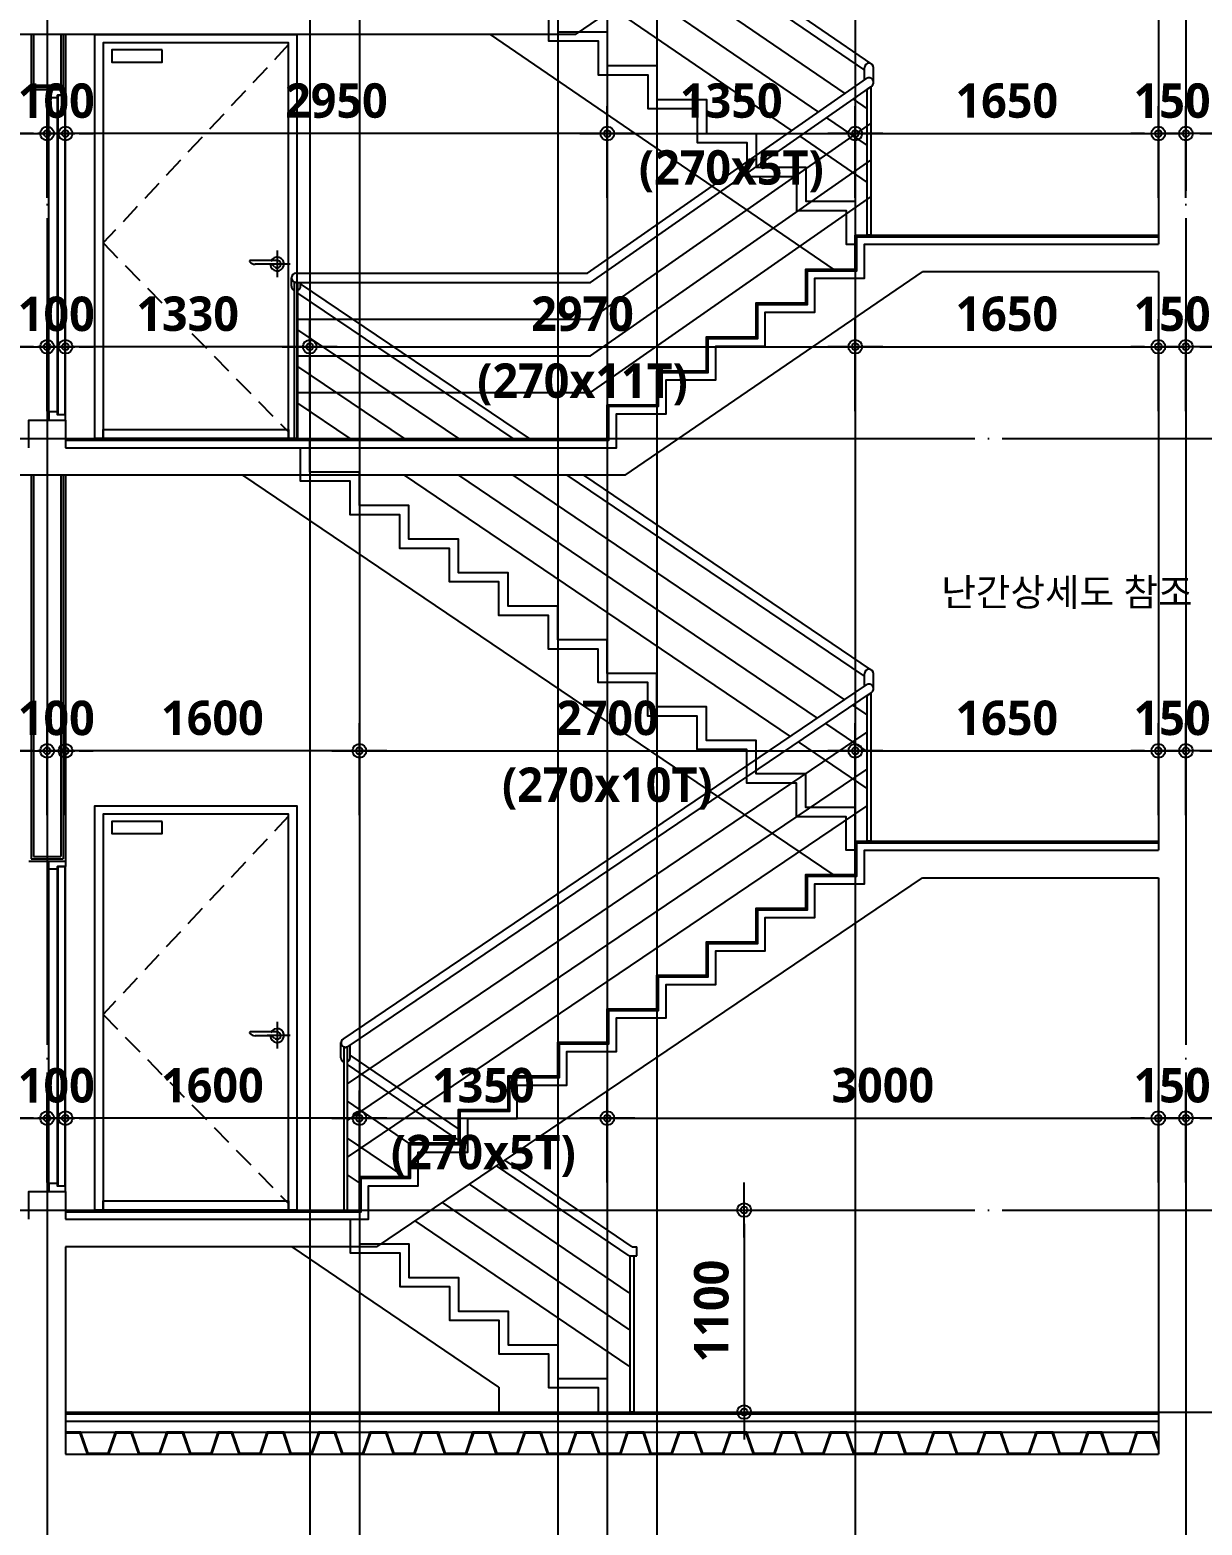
# Model space of a CAD drawing. Header units: millimetres. Extents: x 0 to 356400, y 0 to 68257.
# Drawn here: x 67881 to 74263, y 11985 to 20125 of the extents above; entities that cross this region are included whole.
import ezdxf

# ---------------------------------------------------------------- set-up
doc = ezdxf.new("R2010")
doc.units = ezdxf.units.MM
doc.header["$LTSCALE"] = 75
doc.linetypes.add('CEN', pattern=[62, 60, -1, 0, -1])
doc.linetypes.add('HID', pattern=[2.3, 1.5, -0.8])
doc.layers.get('Defpoints').update_dxf_attribs({"color": 161})
for name, color, linetype in [('A-ANNO-TEXT1', 7, 'Continuous'), ('A-CEN', 1, 'CEN'), ('A-DOOR', 4, 'Continuous'), ('A-FIN-TYP1', 6, 'Continuous'), ('A-PS-HID', 5, 'HID'), ('A-SECT-DOOR', 8, 'Continuous'), ('A-SECT-DRBD', 4, 'Continuous'), ('A-SECT-Hrail1', 8, 'Continuous'), ('A-SECT-Hrail2', 6, 'Continuous'), ('A-SECT-MATR1', 4, 'Continuous'), ('A-SECT-STAIRS', 4, 'Continuous'), ('A-ST-AXIS-DIM', 7, 'Continuous'), ('A-ST-CONC', 2, 'Continuous'), ('A-WALL-DRY1', 7, 'Continuous'), ('LEADER', 7, 'Continuous')]:
    doc.layers.add(name, color=color, linetype=linetype)
doc.layers.add('G(그리드2)', color=235, linetype='Continuous', plot=False)
doc.styles.add('SH_대대리576', font='')
doc.styles.add('SH_진천_나눔', font='NanumGothicBold.ttf')
doc.styles.get('SH_대대리576').set_extended_font_data('NanumGothic', bold=True)
doc.dimstyles.new('SHP 75 (in)', dxfattribs={"dimscale": 75, "dimtxt": 2.5, "dimasz": 1, "dimexe": 2, "dimexo": 2, "dimgap": 1, "dimtad": 1, "dimdec": 0, "dimzin": 0, "dimdsep": 46, "dimtxsty": 'SH_대대리576', "dimblk": 'DIMDOT', "dimblk1": 'NONE', "dimblk2": 'DIMDOT', "dimcen": 0.09, "dimclrd": 256, "dimclre": 256, "dimclrt": 3, "dimadec": 0, "dimazin": 1, "dimtfac": 1, "dimtdec": 0, "dimtix": 1, "dimtmove": 2, "dimatfit": 0, "dimldrblk": 'DIMDOT', "dimfxl": 1, "dimtfillclr": 3, "dimtolj": 1, "dimtzin": 0, "dimlwd": -1, "dimlwe": -1, "dimarcsym": 0})

# ---------------------------------------------------------------- blocks, each defined once
blk = doc.blocks.new('DIMDOT')
at = {"color": 0}
blk.add_line((-2, 0), (2, 0), dxfattribs=at)
for radius in [0.5, 0.25]:
    blk.add_circle((0, 0), radius, dxfattribs=at)
blk = doc.blocks.new('*D1218')
at = {"layer": 'A-ST-AXIS-DIM'}
for p, q in [((69675, 15850), (69675, 16350)), ((72375, 15850), (72375, 16350)), ((69750, 16200), (72300, 16200))]:
    blk.add_line(p, q, dxfattribs=at)
at = {"layer": 'Defpoints', "color": 0}
for p in [(72375, 16200), (69675, 15700), (72375, 15700)]:
    blk.add_point(p, dxfattribs=at)
at = {"layer": 'A-ST-AXIS-DIM', "linetype": 'ByBlock', "xscale": 75, "yscale": 75, "zscale": 75}
for p, rotation in [((69675, 16200), 179.9999999999999), ((72375, 16200), 359.9999999999999)]:
    blk.add_blockref('DIMDOT', p, dxfattribs=dict(at, rotation=rotation))
at = {"layer": 'A-ST-AXIS-DIM', "color": 3, "char_height": 187.5, "attachment_point": 5, "style": 'SH_대대리576'}
for s, insert in [('\\A1;2700', (71025, 16378.1)), ('\\A1;(270x10T)', (71025, 15994.8))]:
    blk.add_mtext(s, dxfattribs=dict(at, insert=insert))
blk = doc.blocks.new('_None')
blk = doc.blocks.new('*D1219')
at = {"layer": 'A-ST-AXIS-DIM'}
for p, q in [((72375, 15850), (72375, 16350)), ((74025, 15850), (74025, 16350)), ((72450, 16200), (73950, 16200))]:
    blk.add_line(p, q, dxfattribs=at)
at = {"layer": 'Defpoints', "color": 0}
for p in [(74025, 16200), (72375, 15700), (74025, 15700)]:
    blk.add_point(p, dxfattribs=at)
at = {"layer": 'A-ST-AXIS-DIM', "linetype": 'ByBlock', "xscale": 75, "yscale": 75, "zscale": 75}
for p, rotation in [((72375, 16200), 179.9999999999999), ((74025, 16200), 359.9999999999999)]:
    blk.add_blockref('DIMDOT', p, dxfattribs=dict(at, rotation=rotation))
at = {"layer": 'A-ST-AXIS-DIM', "color": 3, "insert": (73200, 16378.5), "char_height": 187.5, "attachment_point": 5, "style": 'SH_대대리576'}
blk.add_mtext('\\A1;1650', dxfattribs=at)
blk = doc.blocks.new('*D1220')
at = {"layer": 'A-ST-AXIS-DIM'}
for p, q in [((68075, 15850), (68075, 16350)), ((69675, 15850), (69675, 16350)), ((69600, 16200), (68150, 16200))]:
    blk.add_line(p, q, dxfattribs=at)
at = {"layer": 'Defpoints', "color": 0}
for p in [(68075, 16200), (68075, 15700), (69675, 15700)]:
    blk.add_point(p, dxfattribs=at)
at = {"layer": 'A-ST-AXIS-DIM', "linetype": 'ByBlock', "xscale": 75, "yscale": 75, "zscale": 75, "rotation": 180}
blk.add_blockref('DIMDOT', (68075, 16200), dxfattribs=at)
at = {"layer": 'A-ST-AXIS-DIM', "linetype": 'ByBlock', "xscale": 75, "yscale": 75, "zscale": 75}
blk.add_blockref('DIMDOT', (69675, 16200), dxfattribs=at)
at = {"layer": 'A-ST-AXIS-DIM', "color": 3, "insert": (68875, 16378.5), "char_height": 187.5, "attachment_point": 5, "style": 'SH_대대리576'}
blk.add_mtext('\\A1;1600', dxfattribs=at)
blk = doc.blocks.new('*D1221')
at = {"layer": 'A-ST-AXIS-DIM'}
for p, q in [((67975, 15850), (67975, 16350)), ((68075, 15850), (68075, 16350)), ((67900, 16200), (67825, 16200)), ((67975, 16200), (68075, 16200)), ((68150, 16200), (68225, 16200))]:
    blk.add_line(p, q, dxfattribs=at)
at = {"layer": 'Defpoints', "color": 0}
for p in [(68075, 16200), (67975, 15700), (68075, 15700)]:
    blk.add_point(p, dxfattribs=at)
at = {"layer": 'A-ST-AXIS-DIM', "linetype": 'ByBlock', "xscale": 75, "yscale": 75, "zscale": 75}
blk.add_blockref('DIMDOT', (67975, 16200), dxfattribs=at)
at = {"layer": 'A-ST-AXIS-DIM', "linetype": 'ByBlock', "xscale": 75, "yscale": 75, "zscale": 75, "rotation": 180}
blk.add_blockref('DIMDOT', (68075, 16200), dxfattribs=at)
at = {"layer": 'A-ST-AXIS-DIM', "color": 3, "insert": (68025, 16377.8), "char_height": 187.5, "attachment_point": 5, "style": 'SH_대대리576'}
blk.add_mtext('\\A1;100', dxfattribs=at)
blk = doc.blocks.new('*D1222')
at = {"layer": 'A-ST-AXIS-DIM'}
for p, q in [((74025, 15850), (74025, 16350)), ((74175, 15850), (74175, 16350)), ((73950, 16200), (73875, 16200)), ((74175, 16200), (74025, 16200)), ((74250, 16200), (74325, 16200))]:
    blk.add_line(p, q, dxfattribs=at)
at = {"layer": 'Defpoints', "color": 0}
for p in [(74025, 16200), (74025, 15700), (74175, 15700)]:
    blk.add_point(p, dxfattribs=at)
at = {"layer": 'A-ST-AXIS-DIM', "linetype": 'ByBlock', "xscale": 75, "yscale": 75, "zscale": 75}
blk.add_blockref('DIMDOT', (74025, 16200), dxfattribs=at)
at = {"layer": 'A-ST-AXIS-DIM', "linetype": 'ByBlock', "xscale": 75, "yscale": 75, "zscale": 75, "rotation": 180}
blk.add_blockref('DIMDOT', (74175, 16200), dxfattribs=at)
at = {"layer": 'A-ST-AXIS-DIM', "color": 3, "insert": (74100, 16378.1), "char_height": 187.5, "attachment_point": 5, "style": 'SH_대대리576'}
blk.add_mtext('\\A1;150', dxfattribs=at)
blk = doc.blocks.new('*D1223')
at = {"layer": 'A-ST-AXIS-DIM'}
for p, q in [((69405, 18050), (69405, 18550)), ((72375, 18050), (72375, 18550)), ((69480, 18400), (72300, 18400))]:
    blk.add_line(p, q, dxfattribs=at)
at = {"layer": 'Defpoints', "color": 0}
for p in [(72375, 18400), (69405, 17900), (72375, 17900)]:
    blk.add_point(p, dxfattribs=at)
at = {"layer": 'A-ST-AXIS-DIM', "linetype": 'ByBlock', "xscale": 75, "yscale": 75, "zscale": 75}
for p, rotation in [((69405, 18400), 179.9999999999999), ((72375, 18400), 359.9999999999999)]:
    blk.add_blockref('DIMDOT', p, dxfattribs=dict(at, rotation=rotation))
at = {"layer": 'A-ST-AXIS-DIM', "color": 3, "char_height": 187.5, "attachment_point": 5, "style": 'SH_대대리576'}
for s, insert in [('\\A1;2970', (70890, 18578.5)), ('\\A1;(270x11T)', (70890, 18194.8))]:
    blk.add_mtext(s, dxfattribs=dict(at, insert=insert))
blk = doc.blocks.new('*D1224')
at = {"layer": 'A-ST-AXIS-DIM'}
for p, q in [((72375, 18050), (72375, 18550)), ((74025, 18050), (74025, 18550)), ((72450, 18400), (73950, 18400))]:
    blk.add_line(p, q, dxfattribs=at)
at = {"layer": 'Defpoints', "color": 0}
for p in [(74025, 18400), (72375, 17900), (74025, 17900)]:
    blk.add_point(p, dxfattribs=at)
at = {"layer": 'A-ST-AXIS-DIM', "linetype": 'ByBlock', "xscale": 75, "yscale": 75, "zscale": 75, "rotation": 180}
blk.add_blockref('DIMDOT', (72375, 18400), dxfattribs=at)
at = {"layer": 'A-ST-AXIS-DIM', "linetype": 'ByBlock', "xscale": 75, "yscale": 75, "zscale": 75}
blk.add_blockref('DIMDOT', (74025, 18400), dxfattribs=at)
at = {"layer": 'A-ST-AXIS-DIM', "color": 3, "insert": (73200, 18578.5), "char_height": 187.5, "attachment_point": 5, "style": 'SH_대대리576'}
blk.add_mtext('\\A1;1650', dxfattribs=at)
blk = doc.blocks.new('*D1225')
at = {"layer": 'A-ST-AXIS-DIM'}
for p, q in [((68075, 18050), (68075, 18550)), ((69405, 18050), (69405, 18550)), ((69330, 18400), (68150, 18400))]:
    blk.add_line(p, q, dxfattribs=at)
at = {"layer": 'Defpoints', "color": 0}
for p in [(68075, 18400), (68075, 17900), (69405, 17900)]:
    blk.add_point(p, dxfattribs=at)
at = {"layer": 'A-ST-AXIS-DIM', "linetype": 'ByBlock', "xscale": 75, "yscale": 75, "zscale": 75, "rotation": 180}
blk.add_blockref('DIMDOT', (68075, 18400), dxfattribs=at)
at = {"layer": 'A-ST-AXIS-DIM', "linetype": 'ByBlock', "xscale": 75, "yscale": 75, "zscale": 75}
blk.add_blockref('DIMDOT', (69405, 18400), dxfattribs=at)
at = {"layer": 'A-ST-AXIS-DIM', "color": 3, "insert": (68740, 18578.5), "char_height": 187.5, "attachment_point": 5, "style": 'SH_대대리576'}
blk.add_mtext('\\A1;1330', dxfattribs=at)
blk = doc.blocks.new('*D1226')
at = {"layer": 'A-ST-AXIS-DIM'}
for p, q in [((67975, 18050), (67975, 18550)), ((68075, 18050), (68075, 18550)), ((67900, 18400), (67825, 18400)), ((67975, 18400), (68075, 18400)), ((68150, 18400), (68225, 18400))]:
    blk.add_line(p, q, dxfattribs=at)
at = {"layer": 'Defpoints', "color": 0}
for p in [(68075, 18400), (67975, 17900), (68075, 17900)]:
    blk.add_point(p, dxfattribs=at)
at = {"layer": 'A-ST-AXIS-DIM', "linetype": 'ByBlock', "xscale": 75, "yscale": 75, "zscale": 75}
blk.add_blockref('DIMDOT', (67975, 18400), dxfattribs=at)
at = {"layer": 'A-ST-AXIS-DIM', "linetype": 'ByBlock', "xscale": 75, "yscale": 75, "zscale": 75, "rotation": 180}
blk.add_blockref('DIMDOT', (68075, 18400), dxfattribs=at)
at = {"layer": 'A-ST-AXIS-DIM', "color": 3, "insert": (68025, 18577.8), "char_height": 187.5, "attachment_point": 5, "style": 'SH_대대리576'}
blk.add_mtext('\\A1;100', dxfattribs=at)
blk = doc.blocks.new('*D1227')
at = {"layer": 'A-ST-AXIS-DIM'}
for p, q in [((74025, 18050), (74025, 18550)), ((74175, 18050), (74175, 18550)), ((73950, 18400), (73875, 18400)), ((74175, 18400), (74025, 18400)), ((74250, 18400), (74325, 18400))]:
    blk.add_line(p, q, dxfattribs=at)
at = {"layer": 'Defpoints', "color": 0}
for p in [(74025, 18400), (74025, 17900), (74175, 17900)]:
    blk.add_point(p, dxfattribs=at)
at = {"layer": 'A-ST-AXIS-DIM', "linetype": 'ByBlock', "xscale": 75, "yscale": 75, "zscale": 75}
blk.add_blockref('DIMDOT', (74025, 18400), dxfattribs=at)
at = {"layer": 'A-ST-AXIS-DIM', "linetype": 'ByBlock', "xscale": 75, "yscale": 75, "zscale": 75, "rotation": 180}
blk.add_blockref('DIMDOT', (74175, 18400), dxfattribs=at)
at = {"layer": 'A-ST-AXIS-DIM', "color": 3, "insert": (74100, 18578.1), "char_height": 187.5, "attachment_point": 5, "style": 'SH_대대리576'}
blk.add_mtext('\\A1;150', dxfattribs=at)
blk = doc.blocks.new('*D1258')
at = {"layer": 'A-ST-AXIS-DIM'}
for p, q in [((69675, 13850), (69675, 14350)), ((71025, 13850), (71025, 14350)), ((69750, 14200), (70950, 14200))]:
    blk.add_line(p, q, dxfattribs=at)
at = {"layer": 'Defpoints', "color": 0}
for p in [(71025, 14200), (69675, 13700), (71025, 13700)]:
    blk.add_point(p, dxfattribs=at)
at = {"layer": 'A-ST-AXIS-DIM', "linetype": 'ByBlock', "xscale": 75, "yscale": 75, "zscale": 75}
for p, rotation in [((69675, 14200), 179.9999999999999), ((71025, 14200), 359.9999999999999)]:
    blk.add_blockref('DIMDOT', p, dxfattribs=dict(at, rotation=rotation))
at = {"layer": 'A-ST-AXIS-DIM', "color": 3, "char_height": 187.5, "attachment_point": 5, "style": 'SH_대대리576'}
for s, insert in [('\\A1;1350', (70350, 14378.5)), ('\\A1;(270x5T)', (70350, 13994.8))]:
    blk.add_mtext(s, dxfattribs=dict(at, insert=insert))
blk = doc.blocks.new('*D1259')
at = {"layer": 'A-ST-AXIS-DIM'}
for p, q in [((71025, 13850), (71025, 14350)), ((74025, 13850), (74025, 14350)), ((71100, 14200), (73950, 14200))]:
    blk.add_line(p, q, dxfattribs=at)
at = {"layer": 'Defpoints', "color": 0}
for p in [(74025, 14200), (71025, 13700), (74025, 13700)]:
    blk.add_point(p, dxfattribs=at)
at = {"layer": 'A-ST-AXIS-DIM', "linetype": 'ByBlock', "xscale": 75, "yscale": 75, "zscale": 75}
for p, rotation in [((71025, 14200), 179.9999999999999), ((74025, 14200), 359.9999999999999)]:
    blk.add_blockref('DIMDOT', p, dxfattribs=dict(at, rotation=rotation))
at = {"layer": 'A-ST-AXIS-DIM', "color": 3, "insert": (72525, 14378.5), "char_height": 187.5, "attachment_point": 5, "style": 'SH_대대리576'}
blk.add_mtext('\\A1;3000', dxfattribs=at)
blk = doc.blocks.new('*D1260')
at = {"layer": 'A-ST-AXIS-DIM'}
for p, q in [((68075, 13850), (68075, 14350)), ((69675, 13850), (69675, 14350)), ((69600, 14200), (68150, 14200))]:
    blk.add_line(p, q, dxfattribs=at)
at = {"layer": 'Defpoints', "color": 0}
for p in [(68075, 14200), (68075, 13700), (69675, 13700)]:
    blk.add_point(p, dxfattribs=at)
at = {"layer": 'A-ST-AXIS-DIM', "linetype": 'ByBlock', "xscale": 75, "yscale": 75, "zscale": 75, "rotation": 180}
blk.add_blockref('DIMDOT', (68075, 14200), dxfattribs=at)
at = {"layer": 'A-ST-AXIS-DIM', "linetype": 'ByBlock', "xscale": 75, "yscale": 75, "zscale": 75}
blk.add_blockref('DIMDOT', (69675, 14200), dxfattribs=at)
at = {"layer": 'A-ST-AXIS-DIM', "color": 3, "insert": (68875, 14378.5), "char_height": 187.5, "attachment_point": 5, "style": 'SH_대대리576'}
blk.add_mtext('\\A1;1600', dxfattribs=at)
blk = doc.blocks.new('*D1261')
at = {"layer": 'A-ST-AXIS-DIM'}
for p, q in [((67975, 13850), (67975, 14350)), ((68075, 13850), (68075, 14350)), ((67900, 14200), (67825, 14200)), ((67975, 14200), (68075, 14200)), ((68150, 14200), (68225, 14200))]:
    blk.add_line(p, q, dxfattribs=at)
at = {"layer": 'Defpoints', "color": 0}
for p in [(68075, 14200), (67975, 13700), (68075, 13700)]:
    blk.add_point(p, dxfattribs=at)
at = {"layer": 'A-ST-AXIS-DIM', "linetype": 'ByBlock', "xscale": 75, "yscale": 75, "zscale": 75}
blk.add_blockref('DIMDOT', (67975, 14200), dxfattribs=at)
at = {"layer": 'A-ST-AXIS-DIM', "linetype": 'ByBlock', "xscale": 75, "yscale": 75, "zscale": 75, "rotation": 180}
blk.add_blockref('DIMDOT', (68075, 14200), dxfattribs=at)
at = {"layer": 'A-ST-AXIS-DIM', "color": 3, "insert": (68025, 14377.8), "char_height": 187.5, "attachment_point": 5, "style": 'SH_대대리576'}
blk.add_mtext('\\A1;100', dxfattribs=at)
blk = doc.blocks.new('*D1262')
at = {"layer": 'A-ST-AXIS-DIM'}
for p, q in [((74025, 13850), (74025, 14350)), ((74175, 13850), (74175, 14350)), ((73950, 14200), (73875, 14200)), ((74175, 14200), (74025, 14200)), ((74250, 14200), (74325, 14200))]:
    blk.add_line(p, q, dxfattribs=at)
at = {"layer": 'Defpoints', "color": 0}
for p in [(74025, 14200), (74025, 13700), (74175, 13700)]:
    blk.add_point(p, dxfattribs=at)
at = {"layer": 'A-ST-AXIS-DIM', "linetype": 'ByBlock', "xscale": 75, "yscale": 75, "zscale": 75}
blk.add_blockref('DIMDOT', (74025, 14200), dxfattribs=at)
at = {"layer": 'A-ST-AXIS-DIM', "linetype": 'ByBlock', "xscale": 75, "yscale": 75, "zscale": 75, "rotation": 180}
blk.add_blockref('DIMDOT', (74175, 14200), dxfattribs=at)
at = {"layer": 'A-ST-AXIS-DIM', "color": 3, "insert": (74100, 14378.1), "char_height": 187.5, "attachment_point": 5, "style": 'SH_대대리576'}
blk.add_mtext('\\A1;150', dxfattribs=at)
blk = doc.blocks.new('*D1267')
at = {"layer": 'A-ST-AXIS-DIM'}
for p, q in [((71025, 19210.7), (71025, 19710.7)), ((72375, 19210.7), (72375, 19710.7)), ((71100, 19560.7), (72300, 19560.7))]:
    blk.add_line(p, q, dxfattribs=at)
at = {"layer": 'Defpoints', "color": 0}
for p in [(72375, 19560.7), (71025, 19060.7), (72375, 19060.7)]:
    blk.add_point(p, dxfattribs=at)
at = {"layer": 'A-ST-AXIS-DIM', "linetype": 'ByBlock', "xscale": 75, "yscale": 75, "zscale": 75, "rotation": 180}
blk.add_blockref('DIMDOT', (71025, 19560.7), dxfattribs=at)
at = {"layer": 'A-ST-AXIS-DIM', "linetype": 'ByBlock', "xscale": 75, "yscale": 75, "zscale": 75}
blk.add_blockref('DIMDOT', (72375, 19560.7), dxfattribs=at)
at = {"layer": 'A-ST-AXIS-DIM', "color": 3, "char_height": 187.5, "attachment_point": 5, "style": 'SH_대대리576'}
for s, insert in [('\\A1;1350', (71700, 19739.1)), ('\\A1;(270x5T)', (71700, 19355.4))]:
    blk.add_mtext(s, dxfattribs=dict(at, insert=insert))
blk = doc.blocks.new('*D1268')
at = {"layer": 'A-ST-AXIS-DIM'}
for p, q in [((72375, 19210.7), (72375, 19710.7)), ((74025, 19210.7), (74025, 19710.7)), ((72450, 19560.7), (73950, 19560.7))]:
    blk.add_line(p, q, dxfattribs=at)
at = {"layer": 'Defpoints', "color": 0}
for p in [(74025, 19560.7), (72375, 19060.7), (74025, 19060.7)]:
    blk.add_point(p, dxfattribs=at)
at = {"layer": 'A-ST-AXIS-DIM', "linetype": 'ByBlock', "xscale": 75, "yscale": 75, "zscale": 75, "rotation": 180}
blk.add_blockref('DIMDOT', (72375, 19560.7), dxfattribs=at)
at = {"layer": 'A-ST-AXIS-DIM', "linetype": 'ByBlock', "xscale": 75, "yscale": 75, "zscale": 75}
blk.add_blockref('DIMDOT', (74025, 19560.7), dxfattribs=at)
at = {"layer": 'A-ST-AXIS-DIM', "color": 3, "insert": (73200, 19739.1), "char_height": 187.5, "attachment_point": 5, "style": 'SH_대대리576'}
blk.add_mtext('\\A1;1650', dxfattribs=at)
blk = doc.blocks.new('*D1269')
at = {"layer": 'A-ST-AXIS-DIM'}
for p, q in [((68075, 19210.7), (68075, 19710.7)), ((71025, 19210.7), (71025, 19710.7)), ((70950, 19560.7), (68150, 19560.7))]:
    blk.add_line(p, q, dxfattribs=at)
at = {"layer": 'Defpoints', "color": 0}
for p in [(68075, 19560.7), (68075, 19060.7), (71025, 19060.7)]:
    blk.add_point(p, dxfattribs=at)
at = {"layer": 'A-ST-AXIS-DIM', "linetype": 'ByBlock', "xscale": 75, "yscale": 75, "zscale": 75, "rotation": 180}
blk.add_blockref('DIMDOT', (68075, 19560.7), dxfattribs=at)
at = {"layer": 'A-ST-AXIS-DIM', "linetype": 'ByBlock', "xscale": 75, "yscale": 75, "zscale": 75}
blk.add_blockref('DIMDOT', (71025, 19560.7), dxfattribs=at)
at = {"layer": 'A-ST-AXIS-DIM', "color": 3, "insert": (69550, 19739.1), "char_height": 187.5, "attachment_point": 5, "style": 'SH_대대리576'}
blk.add_mtext('\\A1;2950', dxfattribs=at)
blk = doc.blocks.new('*D1270')
at = {"layer": 'A-ST-AXIS-DIM'}
for p, q in [((67975, 19210.7), (67975, 19710.7)), ((68075, 19210.7), (68075, 19710.7)), ((67900, 19560.7), (67825, 19560.7)), ((67975, 19560.7), (68075, 19560.7)), ((68150, 19560.7), (68225, 19560.7))]:
    blk.add_line(p, q, dxfattribs=at)
at = {"layer": 'Defpoints', "color": 0}
for p in [(68075, 19560.7), (67975, 19060.7), (68075, 19060.7)]:
    blk.add_point(p, dxfattribs=at)
at = {"layer": 'A-ST-AXIS-DIM', "linetype": 'ByBlock', "xscale": 75, "yscale": 75, "zscale": 75}
blk.add_blockref('DIMDOT', (67975, 19560.7), dxfattribs=at)
at = {"layer": 'A-ST-AXIS-DIM', "linetype": 'ByBlock', "xscale": 75, "yscale": 75, "zscale": 75, "rotation": 180}
blk.add_blockref('DIMDOT', (68075, 19560.7), dxfattribs=at)
at = {"layer": 'A-ST-AXIS-DIM', "color": 3, "insert": (68025, 19738.5), "char_height": 187.5, "attachment_point": 5, "style": 'SH_대대리576'}
blk.add_mtext('\\A1;100', dxfattribs=at)
blk = doc.blocks.new('*D1271')
at = {"layer": 'A-ST-AXIS-DIM'}
for p, q in [((74025, 19210.7), (74025, 19710.7)), ((74175, 19210.7), (74175, 19710.7)), ((73950, 19560.7), (73875, 19560.7)), ((74175, 19560.7), (74025, 19560.7)), ((74250, 19560.7), (74325, 19560.7))]:
    blk.add_line(p, q, dxfattribs=at)
at = {"layer": 'Defpoints', "color": 0}
for p in [(74025, 19560.7), (74025, 19060.7), (74175, 19060.7)]:
    blk.add_point(p, dxfattribs=at)
at = {"layer": 'A-ST-AXIS-DIM', "linetype": 'ByBlock', "xscale": 75, "yscale": 75, "zscale": 75}
blk.add_blockref('DIMDOT', (74025, 19560.7), dxfattribs=at)
at = {"layer": 'A-ST-AXIS-DIM', "linetype": 'ByBlock', "xscale": 75, "yscale": 75, "zscale": 75, "rotation": 180}
blk.add_blockref('DIMDOT', (74175, 19560.7), dxfattribs=at)
at = {"layer": 'A-ST-AXIS-DIM', "color": 3, "insert": (74100, 19738.7), "char_height": 187.5, "attachment_point": 5, "style": 'SH_대대리576'}
blk.add_mtext('\\A1;150', dxfattribs=at)
blk = doc.blocks.new('*D3926')
at = {"layer": 'A-ST-AXIS-DIM'}
for p, q in [((71320, 13700), (71920, 13700)), ((71770, 13625), (71770, 12675)), ((71320, 12600), (71920, 12600))]:
    blk.add_line(p, q, dxfattribs=at)
at = {"layer": 'Defpoints', "color": 0}
for p in [(71170, 13700), (71170, 12600), (71770, 12600)]:
    blk.add_point(p, dxfattribs=at)
at = {"layer": 'A-ST-AXIS-DIM', "linetype": 'ByBlock', "xscale": 75, "yscale": 75, "zscale": 75}
for p, rotation in [((71770, 13700), 90), ((71770, 12600), 270)]:
    blk.add_blockref('DIMDOT', p, dxfattribs=dict(at, rotation=rotation))
at = {"layer": 'A-ST-AXIS-DIM', "color": 3, "insert": (71592.2, 13150), "char_height": 187.5, "attachment_point": 5, "rotation": 90, "style": 'SH_대대리576'}
blk.add_mtext('\\A1;1100', dxfattribs=at)

msp = doc.modelspace()

# ---------------------------------------------------------------- linework, layer by layer
at = {"layer": 'A-CEN'}
for p, q in [((67975, 56300), (67975, 9200)), ((74175, 56300), (74175, 9200)), ((69227.3, 18924.4), (69227.3, 18779.7)), ((69297.4, 18850), (69172.6, 18850)), ((59225, 17900), (77125, 17900)), ((69227.3, 14724.4), (69227.3, 14579.7)), ((69297.4, 14650), (69172.6, 14650)), ((59225, 13700), (77125, 13700)), ((68075, 12600), (77125, 12600))]:
    msp.add_line(p, q, dxfattribs=at)
at = {"layer": 'A-DOOR'}
for p, q in [((67985, 19755), (67985, 19800)), ((67985, 18000), (67985, 19755)), ((68032, 18045), (68032, 19770)), ((68072.5, 18030), (68072.5, 19770)), ((68075, 18000), (68075, 19770)), ((67985, 18045), (67985, 18000)), ((67985, 15555), (67985, 15600)), ((67985, 13800), (67985, 15555)), ((68032, 13845), (68032, 15570)), ((68072.5, 13830), (68072.5, 15570)), ((68075, 13800), (68075, 15570)), ((67985, 13845), (67985, 13800))]:
    msp.add_line(p, q, dxfattribs=at)
for points in [[(67985, 19800), (68075, 19800), (68075, 19770), (68032, 19770), (68032, 19755), (67985, 19755)], [(68034.5, 18030), (68034.5, 19770), (68072.5, 19770)], [(68034.5, 18030), (68034.5, 19770), (68072.5, 19770)], [(67985, 18000), (68075, 18000), (68075, 18030), (68032, 18030), (68032, 18045), (67985, 18045)], [(67985, 15600), (68075, 15600), (68075, 15570), (68032, 15570), (68032, 15555), (67985, 15555)], [(68034.5, 13830), (68034.5, 15570), (68072.5, 15570)], [(68034.5, 13830), (68034.5, 15570), (68072.5, 15570)], [(67985, 13800), (68075, 13800), (68075, 13830), (68032, 13830), (68032, 13845), (67985, 13845)]]:
    msp.add_lwpolyline(points, dxfattribs=at)
at = {"layer": 'A-FIN-TYP1'}
for p, q in [((68075, 12600), (74025, 12600)), ((68075, 12591), (74025, 12591))]:
    msp.add_line(p, q, dxfattribs=at)
for points in [[(68075, 17900), (71025, 17900), (71025, 18084.6), (71295, 18084.6), (71295, 18269.2), (71565, 18269.2), (71565, 18453.8), (71835, 18453.8), (71835, 18638.5), (72105, 18638.5), (72105, 18823.1), (72375, 18823.1), (72375, 19007.7), (74025, 19007.7)], [(68075, 17891), (71034, 17891), (71034, 18075.6), (71304, 18075.6), (71304, 18260.2), (71574, 18260.2), (71574, 18444.8), (71844, 18444.8), (71844, 18629.5), (72114, 18629.5), (72114, 18814.1), (72384, 18814.1), (72384, 18998.7), (74025, 18998.7)], [(68075, 13700), (69675, 13700), (69675, 13882.6), (69945, 13882.6), (69945, 14065.2), (70215, 14065.2), (70215, 14247.8), (70485, 14247.8), (70485, 14430.4), (70755, 14430.4), (70755, 14613), (71025, 14613), (71025, 14795.7), (71295, 14795.7), (71295, 14978.3), (71565, 14978.3), (71565, 15160.9), (71835, 15160.9), (71835, 15343.5), (72105, 15343.5), (72105, 15526.1), (72375, 15526.1), (72375, 15708.7), (74025, 15708.7)], [(68075, 13691), (69684, 13691), (69684, 13873.6), (69954, 13873.6), (69954, 14056.2), (70224, 14056.2), (70224, 14238.8), (70494, 14238.8), (70494, 14421.4), (70764, 14421.4), (70764, 14604), (71034, 14604), (71034, 14786.7), (71304, 14786.7), (71304, 14969.3), (71574, 14969.3), (71574, 15151.9), (71844, 15151.9), (71844, 15334.5), (72114, 15334.5), (72114, 15517.1), (72384, 15517.1), (72384, 15699.7), (74025, 15699.7)]]:
    msp.add_lwpolyline(points, dxfattribs=at)
at = {"layer": 'A-PS-HID'}
for points in [[(69290, 20045), (68280, 18965), (69285, 17940)], [(69290, 15845), (68280, 14765), (69285, 13740)]]:
    msp.add_lwpolyline(points, dxfattribs=at)
at = {"layer": 'A-SECT-DOOR'}
for p, q in [((69227.4, 18869.4), (69080.1, 18869.4)), ((69192.4, 18849.2), (69108.4, 18849.2)), ((69227.4, 14669.4), (69080.1, 14669.4)), ((69192.4, 14649.2), (69108.4, 14649.2))]:
    msp.add_line(p, q, dxfattribs=at)
for points in [[(69290, 18965), (69290, 20055), (68280, 20055), (68280, 20045), (68280, 18850), (68280, 17950), (68280, 17900), (68235, 17900), (68235, 20100), (69335, 20100), (69335, 17900), (69290, 17900), (69290, 17950)], [(68601, 20015.8), (68327.8, 20015.8), (68327.8, 19949.2), (68601, 19949.2)], [(69290, 17950), (69290, 17900), (68280, 17900), (68280, 17950), (68294.8, 17950)], [(69290, 14765), (69290, 15855), (68280, 15855), (68280, 15845), (68280, 14650), (68280, 13750), (68280, 13700), (68235, 13700), (68235, 15900), (69335, 15900), (69335, 13700), (69290, 13700), (69290, 13750)], [(68601, 15815.8), (68327.8, 15815.8), (68327.8, 15749.2), (68601, 15749.2)], [(69290, 13750), (69290, 13700), (68280, 13700), (68280, 13750), (68294.8, 13750)]]:
    msp.add_lwpolyline(points, close=True, dxfattribs=at)
for centre, radius, start, end in [((69227.3, 18850), 37.3, 180.93849, 157.06649), ((69083.1, 18865.7), 6.09, 166.72305, 200.41376), ((69080.1, 18866.4), 3, 90, 166.72305), ((69106.8, 18886.3), 37.2, 217.80104, 272.41992), ((69175, 18800.8), 51.4, 42.68771, 70.13262), ((69227.4, 18849.4), 20, 223.20776, 90), ((69083.1, 14665.7), 6.09, 166.72305, 200.41376), ((69080.1, 14666.4), 3, 90, 166.72305), ((69106.8, 14686.3), 37.2, 217.80104, 272.41992), ((69227.3, 14650), 37.3, 180.93849, 157.06649), ((69227.4, 14649.4), 20, 223.20776, 90), ((69175, 14600.8), 51.4, 42.68771, 70.13262)]:
    msp.add_arc(centre, radius, start, end, dxfattribs=at)
at = {"layer": 'A-SECT-DRBD'}
for points in [[(74025, 12412.6), (73998.3, 12490), (73905, 12490), (73865.5, 12375.3), (73757.8, 12375.3), (73718.3, 12490), (73638.3, 12490), (73598.8, 12375.3), (73491.2, 12375.3), (73451.7, 12490), (73358.3, 12490), (73318.8, 12375.3), (73211, 12375.3), (73171.7, 12490), (73078.3, 12490), (73038.8, 12375.3), (72931.1, 12375.3), (72891.7, 12490), (72798.3, 12490), (72758.8, 12375.3), (72651.2, 12375.3), (72611.7, 12490), (72518.3, 12490), (72478.8, 12375.3), (72371.2, 12375.3), (72331.7, 12490), (72238.3, 12490), (72198.8, 12375.3), (72091.2, 12375.3), (72051.7, 12490), (71971.7, 12490), (71932.2, 12375.3), (71824.5, 12375.3), (71785, 12490), (71691.7, 12490), (71652.2, 12375.3), (71544.5, 12375.3), (71505, 12490), (71411.7, 12490), (71372.2, 12375.3), (71264.5, 12375.3), (71225, 12490), (71131.7, 12490), (71092.3, 12375.3), (70984.5, 12375.3), (70945, 12490), (70851.7, 12490), (70812.3, 12375.3), (70704.5, 12375.3), (70665, 12490), (70571.7, 12490), (70532.2, 12375.3), (70424.5, 12375.3), (70385, 12490), (70291.7, 12490), (70252.2, 12375.3), (70144.4, 12375.3), (70105, 12490), (70011.7, 12490), (69972.2, 12375.3), (69864.4, 12375.3), (69825, 12490), (69731.7, 12490), (69692.2, 12375.3), (69584.5, 12375.3), (69545, 12490), (69451.7, 12490), (69412.2, 12375.3), (69304.5, 12375.3), (69265, 12490), (69171.7, 12490), (69132.2, 12375.3), (69024.5, 12375.3), (68985, 12490), (68905, 12490), (68865.5, 12375.3), (68757.8, 12375.3), (68718.3, 12490), (68625, 12490), (68585.5, 12375.3), (68477.8, 12375.3), (68438.3, 12490), (68345, 12490), (68305.5, 12375.3), (68197.8, 12375.3), (68158.3, 12490), (68075, 12490)], [(74025, 12396.2), (73994.5, 12484.7), (73908.8, 12484.7), (73869.3, 12370), (73754, 12370), (73714.5, 12484.7), (73642.1, 12484.7), (73602.6, 12370), (73487.4, 12370), (73447.9, 12484.7), (73362.1, 12484.7), (73322.6, 12370), (73207.2, 12370), (73167.9, 12484.7), (73082.1, 12484.7), (73042.6, 12370), (72927.3, 12370), (72887.9, 12484.7), (72802.1, 12484.7), (72762.6, 12370), (72647.4, 12370), (72607.9, 12484.7), (72522.1, 12484.7), (72482.6, 12370), (72367.4, 12370), (72327.9, 12484.7), (72242.1, 12484.7), (72202.6, 12370), (72087.4, 12370), (72047.9, 12484.7), (71975.5, 12484.7), (71936, 12370), (71820.7, 12370), (71781.2, 12484.7), (71695.5, 12484.7), (71656, 12370), (71540.7, 12370), (71501.2, 12484.7), (71415.5, 12484.7), (71376, 12370), (71260.7, 12370), (71221.2, 12484.7), (71135.5, 12484.7), (71096.1, 12370), (70980.7, 12370), (70941.2, 12484.7), (70855.5, 12484.7), (70816.1, 12370), (70700.7, 12370), (70661.2, 12484.7), (70575.5, 12484.7), (70536, 12370), (70420.7, 12370), (70381.2, 12484.7), (70295.5, 12484.7), (70256, 12370), (70140.6, 12370), (70101.2, 12484.7), (70015.5, 12484.7), (69976, 12370), (69860.6, 12370), (69821.2, 12484.7), (69735.5, 12484.7), (69696, 12370), (69580.7, 12370), (69541.2, 12484.7), (69455.5, 12484.7), (69416, 12370), (69300.7, 12370), (69261.2, 12484.7), (69175.5, 12484.7), (69136, 12370), (69020.7, 12370), (68981.2, 12484.7), (68908.8, 12484.7), (68869.3, 12370), (68754, 12370), (68714.5, 12484.7), (68628.8, 12484.7), (68589.3, 12370), (68474, 12370), (68434.5, 12484.7), (68348.8, 12484.7), (68309.3, 12370), (68194, 12370), (68154.5, 12484.7), (68075, 12484.7)]]:
    msp.add_lwpolyline(points, dxfattribs=at)
at = {"layer": 'A-SECT-Hrail1'}
for p, q in [((71495.8, 20540.6), (72425, 19905.2)), ((71540.1, 20570.9), (72464.1, 19939.1)), ((71349.5, 20440.6), (72318.6, 19778)), ((71203.3, 20340.6), (72173.9, 19676.9)), ((71057, 20240.6), (72029.1, 19575.9)), ((72362.8, 19747.8), (72440, 19695)), ((72218, 19646.8), (72440, 19495)), ((72073.3, 19545.7), (72440, 19295)), ((69305, 18729.2), (69305, 18775)), ((69355, 18729.2), (69355, 18750)), ((70600.7, 17900), (69355, 18742.5)), ((69320, 18705.8), (69316, 18708.5)), ((70511.5, 17900), (69340, 18692.3)), ((70215.8, 17900), (69340, 18492.3)), ((69920, 17900), (69340, 18292.3)), ((69624.3, 17900), (69340, 18092.3)), ((72021.8, 16278.5), (69920, 17700)), ((72169.7, 16378.5), (70215.8, 17700)), ((72317.5, 16478.5), (70511.5, 17700)), ((72425, 16605.8), (70807.2, 17700)), ((72464, 16639.8), (70896.4, 17700)), ((72440, 16395.7), (72362.1, 16448.3)), ((72440, 16195.7), (72214.3, 16348.3)), ((72440, 15995.7), (72066.4, 16248.3)), ((69575, 14529), (69575, 14611.2)), ((69625, 14529), (69625, 14598.2)), ((70215, 14081.2), (69610, 14492)), ((70215, 14141.7), (69625, 14542.3)), ((69945, 14064.6), (69610, 14292)), ((69918.4, 13882.6), (69610, 14092)), ((71144.6, 13450), (70422.3, 13940.5)), ((71160, 13500), (70466.9, 13970.7)), ((69675, 13847.9), (69610, 13892)), ((71144.6, 13250), (70274.7, 13840.7)), ((71144.6, 13050), (70127.1, 13740.9)), ((71144.6, 12850), (69979.6, 13641.1)), ((71144.6, 13450), (71185, 13450)), ((71160, 13500), (71185, 13500)), ((71185, 13450), (71185, 13500))]:
    msp.add_line(p, q, dxfattribs=at)
for points in [[(69340, 18706), (69340, 18707.4), (69340, 18750), (69330, 18750, -0.103244), (69320, 18752.1), (69320, 18707.4), (69320, 18706), (69320, 18705), (69320, 18704.4), (69320, 17900), (69340, 17900), (69340, 18090.5), (69340, 18150), (69340, 18290.5), (69340, 18350), (69340, 18490.5), (69340, 18550), (69340, 18690.5), (69340, 18691.8), (69340, 18693.8), (69340, 18705)], [(69610, 14493.8), (69610, 14505), (69610, 14506.1), (69610, 14507.4), (69610, 14587.5, -0.208712), (69590, 14587.5), (69590, 14507.4), (69590, 14506.1), (69590, 14505), (69590, 14504.4), (69590, 13700), (69610, 13700), (69610, 13890.5), (69610, 13892), (69610, 13950), (69610, 13987), (69610, 14090.5), (69610, 14092), (69610, 14150), (69610, 14187), (69610, 14290.5), (69610, 14292), (69610, 14350), (69610, 14387), (69610, 14490.5), (69610, 14492)]]:
    msp.add_lwpolyline(points, format="xyb", close=True, dxfattribs=at)
msp.add_lwpolyline([(71150, 13450), (71170, 13450), (71170, 12600), (71150, 12600)], close=True, dxfattribs=at)
for centre, start, end in [((69330, 18729.2), 180, 246.42182), ((69330, 18729.2), 293.57818, 0), ((69600, 14529), 180, 246.42182), ((69600, 14529), 293.57818, 0)]:
    msp.add_arc(centre, 25, start, end, dxfattribs=at)
at = {"layer": 'A-SECT-Hrail2'}
for p, q in [((72425, 19852.2), (72425, 19918.4)), ((72475, 19843), (72475, 19918.4)), ((70917.4, 18800), (72435.7, 19859.7)), ((70933.1, 18750), (72464.3, 19818.7)), ((70933.1, 18550), (72460, 19615.6)), ((70933.1, 18350), (72460, 19415.6)), ((70933.1, 18150), (72460, 19215.6)), ((69330, 18800), (70917.4, 18800)), ((69330, 18750), (70933.1, 18750)), ((69340, 18550), (70933.1, 18550)), ((69340, 18350), (70933.1, 18350)), ((69340, 18150), (70933.1, 18150)), ((72425, 16551.2), (72425, 16619.1)), ((72475, 16537.9), (72475, 16619.1)), ((69586, 14631.1), (72436, 16558.6)), ((69614, 14589.7), (72464, 16517.2)), ((69610, 14387), (72440, 16301)), ((69610, 14187), (72440, 16101)), ((69610, 13987), (72440, 15901))]:
    msp.add_line(p, q, dxfattribs=at)
for points in [[(72425, 19856), (72425, 19917.6)], [(72425, 16557), (72425, 16618.6)]]:
    msp.add_lwpolyline(points, dxfattribs=at)
for points in [[(72440, 19801.7), (72460, 19815.6), (72460, 19007.7), (72440, 19007.7)], [(72440, 19801.7), (72460, 19815.6), (72460, 19007.7), (72440, 19007.7)], [(72440, 16501), (72460, 16514.5), (72460, 15708.7), (72440, 15708.7)], [(72440, 16501), (72460, 16514.5), (72460, 15708.7), (72440, 15708.7)]]:
    msp.add_lwpolyline(points, close=True, dxfattribs=at)
for centre, start, end in [((72450, 19918.4), 0, 180), ((72450, 19839.2), 304.91157, 124.91157), ((69330, 18775), 90, 270), ((72450, 16619.1), 0, 180), ((72450, 16537.9), 304.07161, 124.07161), ((69600, 14610.4), 124.07161, 304.07161)]:
    msp.add_arc(centre, 25, start, end, dxfattribs=at)
at = {"layer": 'A-SECT-MATR1'}
for p, q in [((68075, 12550), (74025, 12550)), ((68075, 12490), (74025, 12490))]:
    msp.add_line(p, q, dxfattribs=at)
at = {"layer": 'A-SECT-STAIRS'}
for p, q in [((72256.1, 18823.1), (70388.6, 20100)), ((69039, 17700), (72253.3, 15526.1)), ((70435, 12735.4), (69308.9, 13500)), ((70435, 12735.4), (70435, 12600))]:
    msp.add_line(p, q, dxfattribs=at)
for points in [[(70755, 20291), (70755, 20115.4), (71025, 20115.4), (71025, 19930.8), (71295, 19930.8), (71295, 19746.2), (71565, 19746.2), (71565, 19561.5), (71835, 19561.5), (71835, 19376.9), (72105, 19376.9), (72105, 19192.3), (72375, 19192.3), (72375, 19007.7)], [(70705, 20250), (70705, 20065.4), (70975, 20065.4), (70975, 19880.8), (71245, 19880.8), (71245, 19696.2), (71515, 19696.2), (71515, 19511.5), (71785, 19511.5), (71785, 19326.9), (72055, 19326.9), (72055, 19142.3), (72325, 19142.3), (72325, 18957.7), (72375, 18957.7)], [(72375, 15658.7), (72325, 15658.7), (72325, 15841.3), (72055, 15841.3), (72055, 16023.9), (71785, 16023.9), (71785, 16206.5), (71515, 16206.5), (71515, 16389.1), (71245, 16389.1), (71245, 16571.7), (70975, 16571.7), (70975, 16754.3), (70705, 16754.3), (70705, 16937), (70435, 16937), (70435, 17119.6), (70165, 17119.6), (70165, 17302.2), (69895, 17302.2), (69895, 17484.8), (69625, 17484.8), (69625, 17667.4), (69355, 17667.4), (69355, 17850)], [(72375, 15708.7), (72375, 15891.3), (72105, 15891.3), (72105, 16073.9), (71835, 16073.9), (71835, 16256.5), (71565, 16256.5), (71565, 16439.1), (71295, 16439.1), (71295, 16621.7), (71025, 16621.7), (71025, 16804.3), (70755, 16804.3), (70755, 16987), (70485, 16987), (70485, 17169.6), (70215, 17169.6), (70215, 17352.2), (69945, 17352.2), (69945, 17534.8), (69675, 17534.8), (69675, 17717.4), (69405, 17717.4), (69405, 17900)], [(69675, 13700), (69675, 13516.7), (69945, 13516.7), (69945, 13333.3), (70215, 13333.3), (70215, 13150), (70485, 13150), (70485, 12966.7), (70755, 12966.7), (70755, 12783.3), (71025, 12783.3), (71025, 12600)], [(69625, 13650), (69625, 13466.7), (69895, 13466.7), (69895, 13283.3), (70165, 13283.3), (70165, 13100), (70435, 13100), (70435, 12916.7), (70705, 12916.7), (70705, 12733.3), (70975, 12733.3), (70975, 12600)]]:
    msp.add_lwpolyline(points, dxfattribs=at)
at = {"layer": 'A-ST-CONC'}
for p, q in [((70851.4, 20100), (72741.4, 21392.3)), ((74025, 21392.3), (74025, 18957.7)), ((70851.4, 20100), (66025, 20100)), ((71121.4, 17700), (72741.4, 18807.7)), ((74025, 18807.7), (72741.4, 18807.7)), ((74025, 18807.7), (74025, 15658.7)), ((68075, 18000), (68075, 17850)), ((71121.4, 17700), (66025, 17700)), ((69771, 13500), (72741, 15508.7)), ((72741, 15508.7), (74025, 15508.7)), ((74025, 15508.7), (74025, 12370)), ((69771, 13500), (68075, 13500)), ((68075, 12370), (74025, 12370))]:
    msp.add_line(p, q, dxfattribs=at)
for points in [[(68075, 17850), (71075, 17850), (71075, 18034.6), (71345, 18034.6), (71345, 18219.2), (71615, 18219.2), (71615, 18403.8), (71885, 18403.8), (71885, 18588.5), (72155, 18588.5), (72155, 18773.1), (72425, 18773.1), (72425, 18957.7), (74025, 18957.7)], [(67875, 17850), (67875, 18000), (68075, 18000), (68075, 17850)], [(68075, 13650), (69725, 13650), (69725, 13832.6), (69995, 13832.6), (69995, 14015.2), (70265, 14015.2), (70265, 14197.8), (70535, 14197.8), (70535, 14380.4), (70805, 14380.4), (70805, 14563), (71075, 14563), (71075, 14745.7), (71345, 14745.7), (71345, 14928.3), (71615, 14928.3), (71615, 15110.9), (71885, 15110.9), (71885, 15293.5), (72155, 15293.5), (72155, 15476.1), (72425, 15476.1), (72425, 15658.7), (74025, 15658.7)], [(67875, 13650), (67875, 13800), (68075, 13800), (68075, 13650)], [(68075, 13500), (68075, 12370)]]:
    msp.add_lwpolyline(points, dxfattribs=at)
at = {"layer": 'A-WALL-DRY1'}
for p, q in [((67887.5, 20100), (67887.5, 19812.5)), ((67900, 20100), (67900, 19825)), ((68050, 20100), (68050, 19825)), ((68062.5, 20100), (68062.5, 19812.5)), ((68075, 20100), (68075, 19800)), ((67875, 19800), (68075, 19800)), ((67887.5, 19812.5), (68062.5, 19812.5)), ((67900, 19825), (68050, 19825)), ((67887.5, 17700), (67887.5, 15612.5)), ((67900, 17700), (67900, 15625)), ((68050, 17700), (68050, 15625)), ((68062.5, 17700), (68062.5, 15612.5)), ((68075, 17700), (68075, 15600)), ((67875, 15600), (68075, 15600)), ((67887.5, 15612.5), (68062.5, 15612.5)), ((67900, 15625), (68050, 15625))]:
    msp.add_line(p, q, dxfattribs=at)
at = {"layer": 'G(그리드2)'}
for p, q in [((69405, 59300), (69405, 7400)), ((69675, 59300), (69675, 7400)), ((70755, 59300), (70755, 7400)), ((71025, 59300), (71025, 7400)), ((71295, 59300), (71295, 7400)), ((72375, 59300), (72375, 7400))]:
    msp.add_line(p, q, dxfattribs=at)
at = {"layer": 'LEADER'}
msp.add_lwpolyline([(72322, 16734.8, 0, 40, 0), (72382, 16838.7, 0, 0, 0), (72506.9, 17055.1, 0, 0, 0), (72806.9, 17055.1, 0, 0, 0)], format="xyseb", dxfattribs=at)

# ---------------------------------------------------------------- texts
at = {"layer": 'A-ANNO-TEXT1', "style": 'SH_진천_나눔'}
msp.add_text('난간상세도 참조', height=150, dxfattribs=at).set_placement((72843.3, 16988.9))

# ---------------------------------------------------------------- dimensions: what is measured, and where the dimension line sits
at = {"layer": 'A-ST-AXIS-DIM'}
for base, p1, p2, angle, picture, middle in [((68075, 19560.7), (67975, 19060.7), (68075, 19060.7), 180, '*D1270', (68025, 19738.5)), ((68075, 19560.7), (71025, 19060.7), (68075, 19060.7), 0, '*D1269', (69550, 19739.1)), ((74025, 19560.7), (72375, 19060.7), (74025, 19060.7), 180, '*D1268', (73200, 19739.1)), ((74025, 19560.7), (74175, 19060.7), (74025, 19060.7), 0, '*D1271', (74100, 19738.7)), ((68075, 18400), (67975, 17900), (68075, 17900), 180, '*D1226', (68025, 18577.8)), ((68075, 18400), (69405, 17900), (68075, 17900), 0, '*D1225', (68740, 18578.5)), ((74025, 18400), (72375, 17900), (74025, 17900), 180, '*D1224', (73200, 18578.5)), ((74025, 18400), (74175, 17900), (74025, 17900), 0, '*D1227', (74100, 18578.1)), ((68075, 16200), (67975, 15700), (68075, 15700), 180, '*D1221', (68025, 16377.8)), ((68075, 16200), (69675, 15700), (68075, 15700), 0, '*D1220', (68875, 16378.5)), ((74025, 16200), (72375, 15700), (74025, 15700), 180, '*D1219', (73200, 16378.5)), ((74025, 16200), (74175, 15700), (74025, 15700), 0, '*D1222', (74100, 16378.1)), ((68075, 14200), (67975, 13700), (68075, 13700), 180, '*D1261', (68025, 14377.8)), ((68075, 14200), (69675, 13700), (68075, 13700), 0, '*D1260', (68875, 14378.5)), ((74025, 14200), (71025, 13700), (74025, 13700), 180, '*D1259', (72525, 14378.5)), ((74025, 14200), (74175, 13700), (74025, 13700), 0, '*D1262', (74100, 14378.1)), ((71770, 12600), (71170, 13700), (71170, 12600), 90, '*D3926', (71592.2, 13150))]:
    dim = msp.add_linear_dim(base=base, p1=p1, p2=p2, angle=angle, dimstyle='SHP 75 (in)', override={"dimtxsty": 'SH_대대리576', "dimldrblk": 'DIMDOT'}, dxfattribs=at)
    dim.commit()
    dim.dimension.update_dxf_attribs({"geometry": picture, "text_midpoint": middle})
for base, p1, p2, text, picture, middle in [((72375, 19560.7), (71025, 19060.7), (72375, 19060.7), '<>\\X(270x5T)', '*D1267', (71700, 19560.7)), ((72375, 18400), (69405, 17900), (72375, 17900), '<>\\X(270x11T)', '*D1223', (70890, 18400)), ((72375, 16200), (69675, 15700), (72375, 15700), '<>\\X(270x10T)', '*D1218', (71025, 16200)), ((71025, 14200), (69675, 13700), (71025, 13700), '<>\\X(270x5T)', '*D1258', (70350, 14200))]:
    dim = msp.add_linear_dim(base=base, p1=p1, p2=p2, angle=180, text=text, dimstyle='SHP 75 (in)', override={"dimtxsty": 'SH_대대리576', "dimldrblk": 'DIMDOT'}, dxfattribs=at)
    dim.commit()
    dim.dimension.update_dxf_attribs({"geometry": picture, "text_midpoint": middle})

doc.saveas('drawing.dxf')
